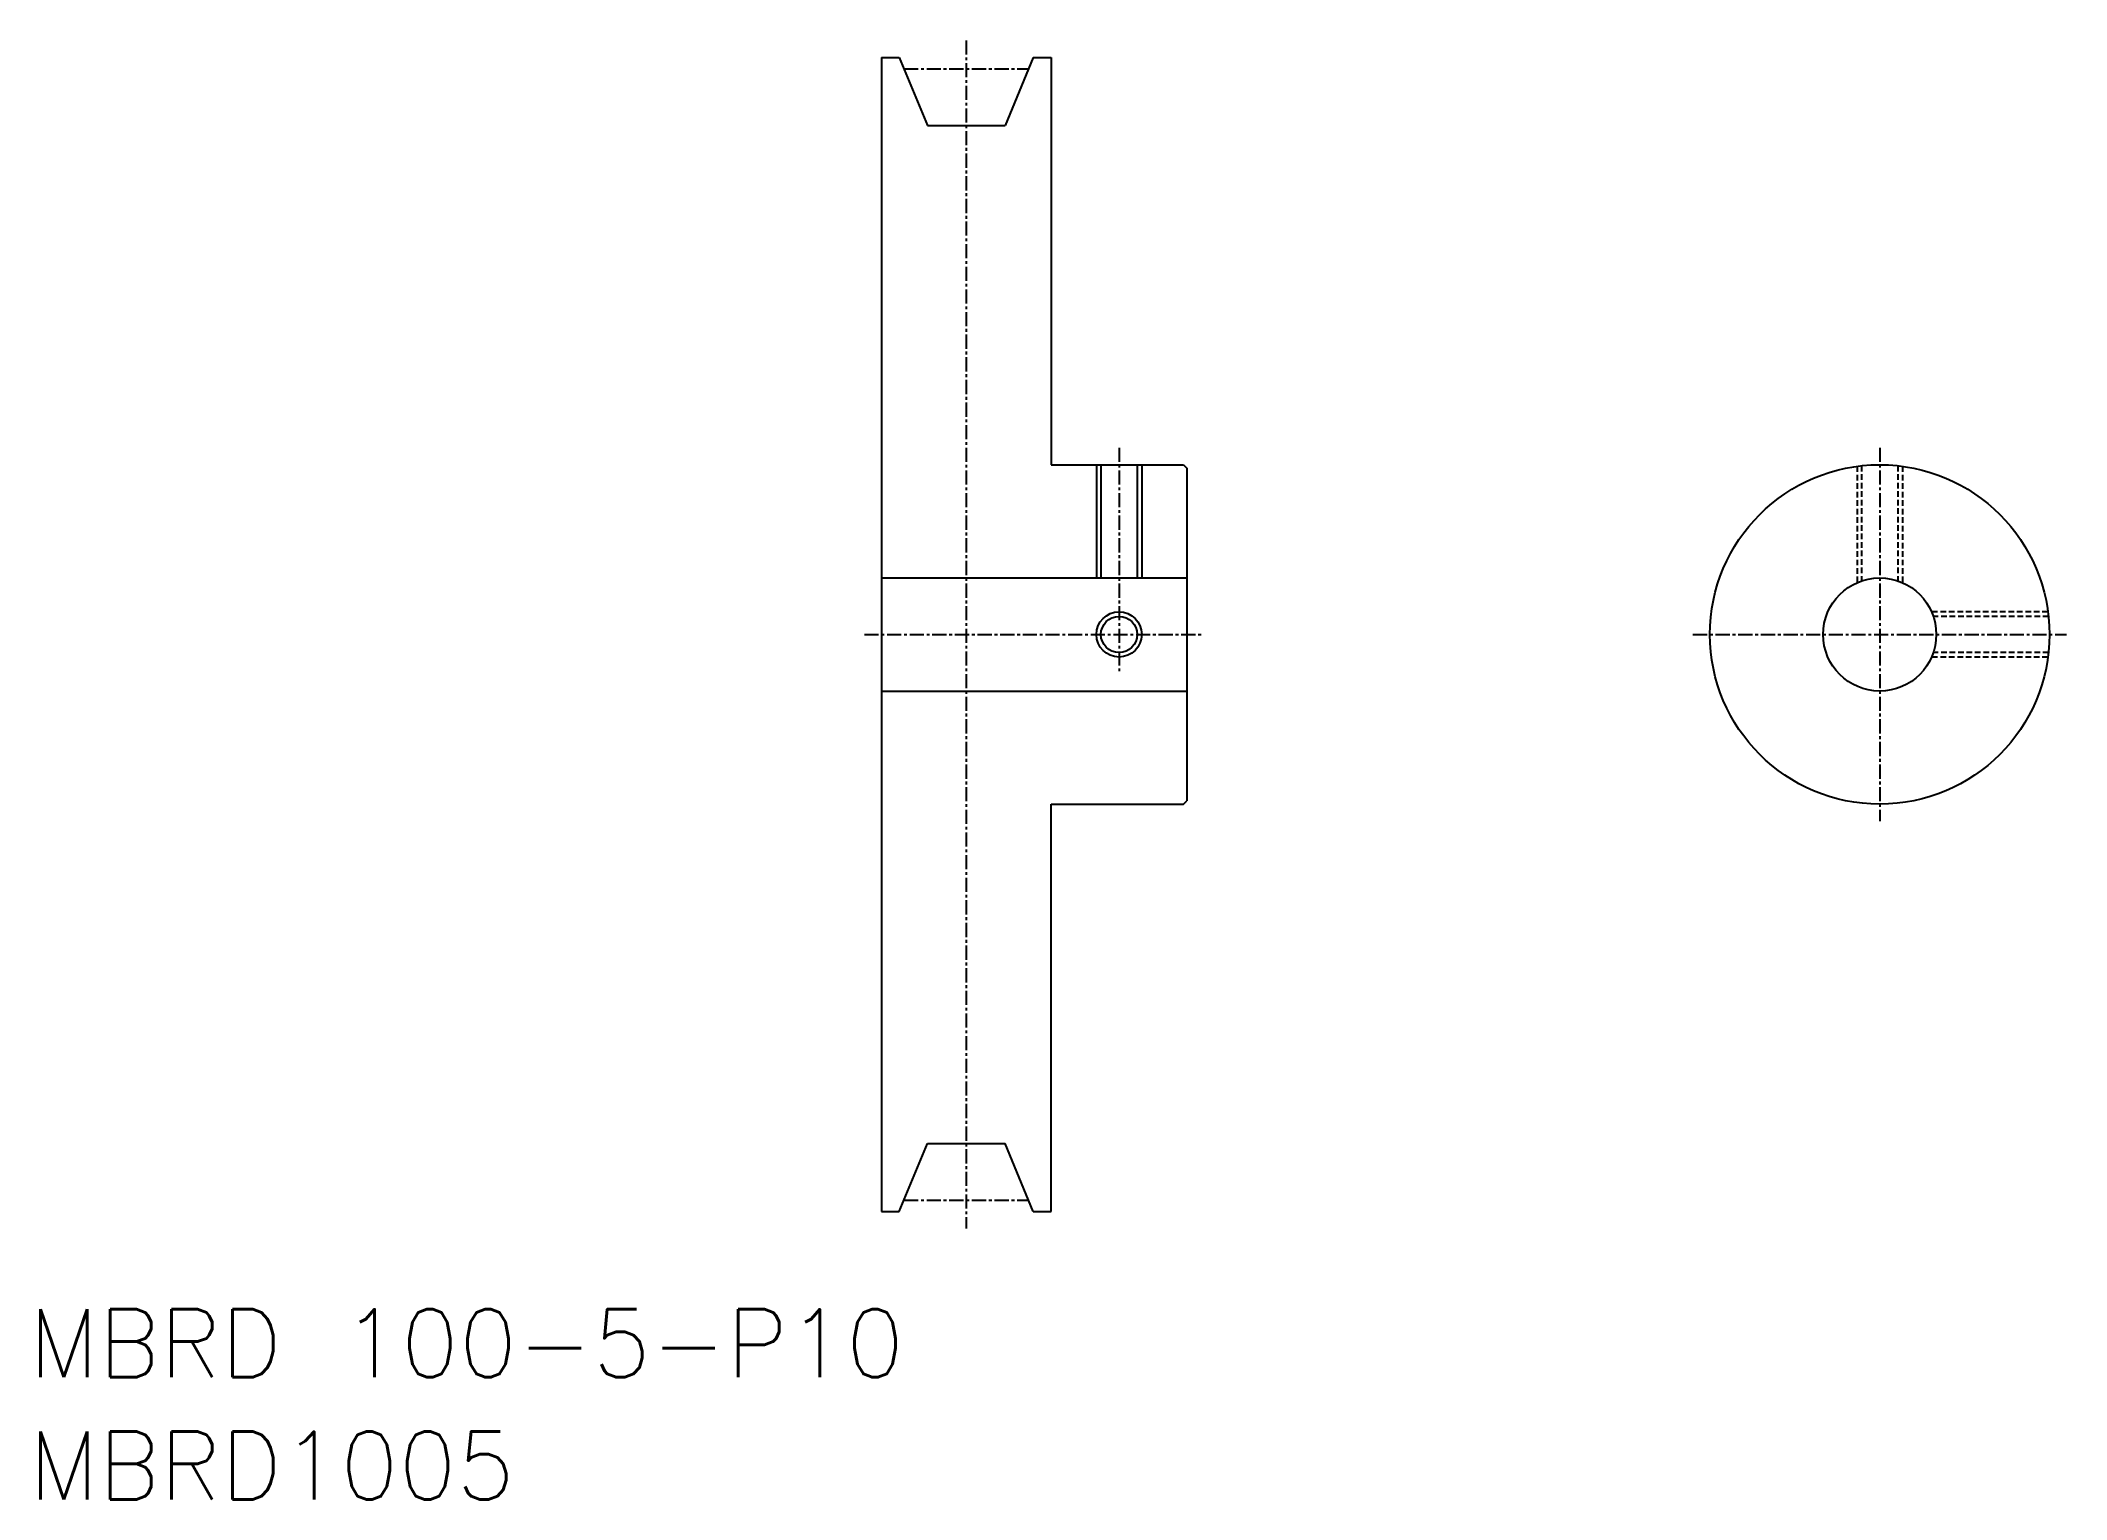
# Model space of a CAD drawing. Extents: x -285 to -106, y -61 to 68.
import ezdxf

# ---------------------------------------------------------------- set-up
doc = ezdxf.new("R2010")
doc.units = 0
doc.linetypes.add('CENTER', pattern=[2, 1.25, -0.25, 0.25, -0.25])
doc.linetypes.add('DASHED', pattern=[0.75, 0.5, -0.25])
doc.layers.get('0').update_dxf_attribs({"linetype": 'CONTINUOUS'})
doc.layers.add('CENTER', color=1, linetype='CENTER')
doc.styles.get("Standard").update_dxf_attribs({"font": 'txt.shx', "bigfont": '@extfont2.shx'})

msp = doc.modelspace()

# ---------------------------------------------------------------- linework, layer by layer
at = {"color": 7, "linetype": 'CONTINUOUS'}
for p, q in [((-210.65, 66.65), (-210.65, -35.35)), ((-210.65, 66.65), (-209.07, 66.65)), ((-209.07, 66.65), (-206.58, 60.65)), ((-197.24, 66.65), (-199.72, 60.65)), ((-197.24, 66.65), (-195.65, 66.65)), ((-195.65, 66.65), (-195.65, 30.65)), ((-206.58, 60.65), (-199.72, 60.65)), ((-195.65, 30.65), (-183.95, 30.65)), ((-191.25, 30.65), (-191.25, 20.65)), ((-188.05, 30.65), (-188.05, 20.65)), ((-183.95, 30.65), (-183.65, 30.35)), ((-183.65, 30.35), (-183.65, 0.95)), ((-210.65, 20.65), (-183.65, 20.65)), ((-210.65, 10.65), (-183.65, 10.65)), ((-195.65, 0.65), (-183.95, 0.65)), ((-195.65, -35.35), (-195.65, 0.65)), ((-183.95, 0.65), (-183.65, 0.95)), ((-209.07, -35.35), (-206.58, -29.35)), ((-206.58, -29.35), (-199.72, -29.35)), ((-197.24, -35.35), (-199.72, -29.35)), ((-210.65, -35.35), (-209.07, -35.35)), ((-197.24, -35.35), (-195.65, -35.35))]:
    msp.add_line(p, q, dxfattribs=at)
at = {"color": 3, "linetype": 'CONTINUOUS'}
for p, q in [((-191.65, 30.65), (-191.65, 20.65)), ((-187.65, 30.65), (-187.65, 20.65))]:
    msp.add_line(p, q, dxfattribs=at)
at = {"color": 3, "linetype": 'DASHED'}
for p, q in [((-124.43, 30.51), (-124.43, 20.23)), ((-124.03, 30.56), (-124.03, 20.39)), ((-120.83, 30.56), (-120.83, 20.39)), ((-120.43, 30.51), (-120.43, 20.23)), ((-107.56, 17.65), (-117.84, 17.65)), ((-107.51, 17.25), (-117.69, 17.25)), ((-107.56, 13.65), (-117.84, 13.65)), ((-107.51, 14.05), (-117.69, 14.05))]:
    msp.add_line(p, q, dxfattribs=at)
at = {"color": 7, "linetype": 'CONTINUOUS'}
for centre, radius in [((-122.43, 15.65), 15), ((-122.43, 15.65), 5), ((-189.65, 15.65), 1.6)]:
    msp.add_circle(centre, radius, dxfattribs=at)
at = {"color": 3, "linetype": 'CONTINUOUS'}
msp.add_circle((-189.65, 15.65), 2, dxfattribs=at)
at = {"layer": 'CENTER', "color": 1, "linetype": 'CENTER'}
for p, q in [((-203.15, 68.15), (-203.15, -36.85)), ((-208.65, 65.65), (-197.65, 65.65)), ((-189.65, 32.15), (-189.65, 12.15)), ((-122.43, 32.15), (-122.43, -0.85)), ((-212.15, 15.65), (-182.15, 15.65)), ((-212.15, 15.65), (-182.15, 15.65)), ((-138.93, 15.65), (-105.93, 15.65)), ((-208.65, -34.35), (-197.65, -34.35))]:
    msp.add_line(p, q, dxfattribs=at)

# ---------------------------------------------------------------- texts
at = {"color": 7, "linetype": 'CONTINUOUS'}
for s, p in [('MBRD 100-5-P10', (-285.99, -50)), ('MBRD1005', (-285.99, -60.81))]:
    msp.add_text(s, height=6, dxfattribs=at).set_placement(p)

doc.saveas('drawing.dxf')
